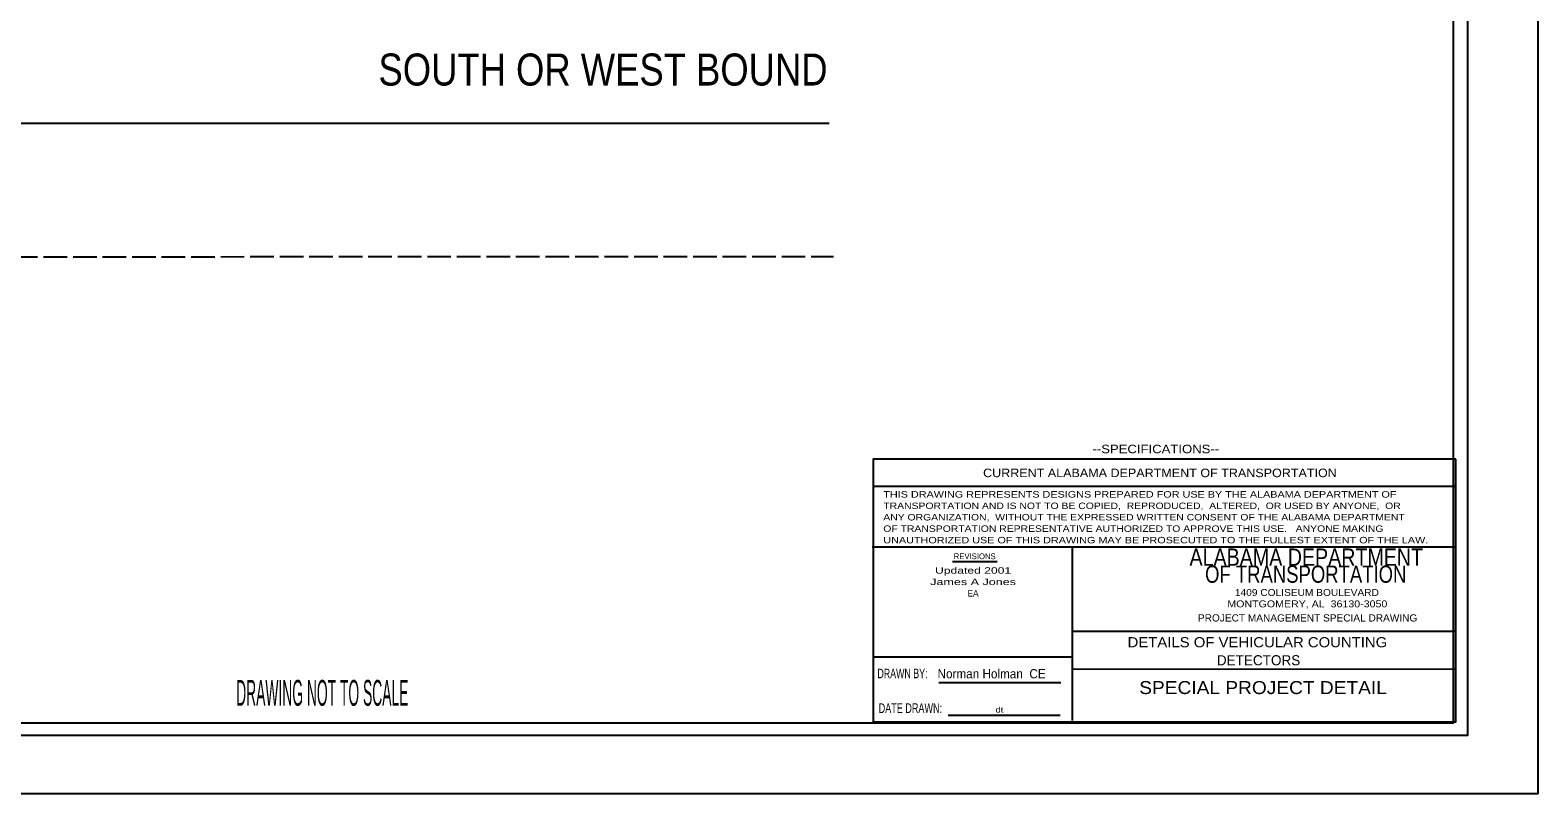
# Model space of a CAD drawing. Extents: x -997 to 641, y 370 to 934.
# Drawn here: x 180.9 to 640.5, y 373 to 605.9 of the extents above; entities that cross this region are included whole.
import ezdxf
from ezdxf.enums import TextEntityAlignment as Align

# ---------------------------------------------------------------- set-up
doc = ezdxf.new("R2010")
doc.units = 0
doc.header["$LTSCALE"] = 1.2
doc.linetypes.add('LONG_DASHED', pattern=[7.5, 6, -1.5])
doc.layers.add('1', color=7, linetype='Continuous', lineweight=25)

msp = doc.modelspace()

# ---------------------------------------------------------------- linework, layer by layer
at = {"layer": '1'}
for p, q in [((-43.093, 577.666), (424.529, 577.54)), ((615.518, 466.715), (437.934, 466.715)), ((615.518, 448.249), (437.615, 448.192)), ((498.719, 395.399), (498.674, 448.507)), ((462.041, 443.876), (475.747, 443.876)), ((498.633, 422.651), (615.682, 422.651)), ((437.934, 414.789), (498.633, 414.789)), ((498.633, 411.084), (615.518, 411.026)), ((457.875, 406.91), (495.162, 406.91)), ((460.751, 397.034), (494.913, 397.034))]:
    msp.add_line(p, q, dxfattribs=at)
at = {"layer": '1', "linetype": 'LONG_DASHED'}
msp.add_line((-48.978, 536.772), (425.785, 536.892), dxfattribs=at)
at = {"layer": '1'}
for points in [[(640.515, 933.984), (640.515, 372.984), (-85.485, 372.984), (-85.485, 933.984)], [(-63.305, 390.852), (619.187, 390.852), (619.187, 900.936), (-63.305, 900.936)], [(614.779, 895.424), (-56.245, 895.424), (-56.245, 394.7), (614.779, 394.7)], [(615.534, 475.048), (437.926, 475.048), (437.926, 394.967), (615.534, 394.967)]]:
    msp.add_lwpolyline(points, close=True, dxfattribs=at)

# ---------------------------------------------------------------- texts
for s, height, width, p in [('SOUTH OR WEST BOUND', 9.764, 0.85, (355.563, 589.047)), ('--SPECIFICATIONS--', 2.597, 1.15, (524.064, 476.882)), ('CURRENT ALABAMA DEPARTMENT OF TRANSPORTATION', 2.597, 1.1, (525.324, 469.59)), ('ALABAMA DEPARTMENT', 5.267, 0.85, (569.932, 442.565)), ('Updated 2001', 1.972, 1.4, (468.368, 440.15)), ('OF TRANSPORTATION', 5.267, 0.8, (569.76, 437.373)), ('James A Jones', 1.972, 1.45, (468.368, 436.666)), ('EA', 1.972, 0.95, (468.368, 433.183)), ('MONTGOMERY, AL  36130-3050', 2.106, 1.15, (570.246, 429.887)), ('1409 COLISEUM BOULEVARD', 2.106, 1.1, (570.119, 433.354)), ('DETAILS OF VEHICULAR COUNTING', 3.084, 1.1, (555.032, 417.701)), ('Norman Holman  CE', 2.812, 0.95, (474.008, 408.219)), ('DRAWING NOT TO SCALE', 7.886, 0.4, (269.99, 399.857)), ('SPECIAL PROJECT DETAIL', 3.963, 1.1, (556.749, 403.423))]:
    msp.add_text(s, height=height, dxfattribs=dict(at, width=width)).set_placement(p, align=Align.CENTER)
for s, height, width, p in [('THIS DRAWING REPRESENTS DESIGNS PREPARED FOR USE BY THE ALABAMA DEPARTMENT OF', 1.972, 1.25, (440.999, 463.358)), ('TRANSPORTATION AND IS NOT TO BE COPIED,  REPRODUCED,  ALTERED,  OR USED BY ANYONE,  OR', 1.972, 1.2, (440.999, 459.865)), ('ANY ORGANIZATION,  WITHOUT THE EXPRESSED WRITTEN CONSENT OF THE ALABAMA DEPARTMENT', 1.972, 1.2, (440.999, 456.382)), ('OF TRANSPORTATION REPRESENTATIVE AUTHORIZED TO APPROVE THIS USE.   ANYONE MAKING', 1.972, 1.2, (440.999, 452.897)), ('UNAUTHORIZED USE OF THIS DRAWING MAY BE PROSECUTED TO THE FULLEST EXTENT OF THE LAW.', 1.972, 1.25, (440.999, 449.401)), ('PROJECT MANAGEMENT SPECIAL DRAWING', 2.192, 1.05, (536.907, 425.557)), ('DRAWN BY:', 2.88, 0.7, (439.201, 408.269)), ('DATE DRAWN:', 2.95, 0.7, (439.582, 397.658)), ('dt', 1.732, 1.2, (475.24, 397.785))]:
    msp.add_text(s, height=height, dxfattribs=dict(at, width=width)).set_placement(p)
for s, height, p in [('REVISIONS', 1.754, (468.862, 444.578)), ('DETECTORS', 3.084, (555.38, 412.197))]:
    msp.add_text(s, height=height, dxfattribs=at).set_placement(p, align=Align.CENTER)

doc.saveas('drawing.dxf')
